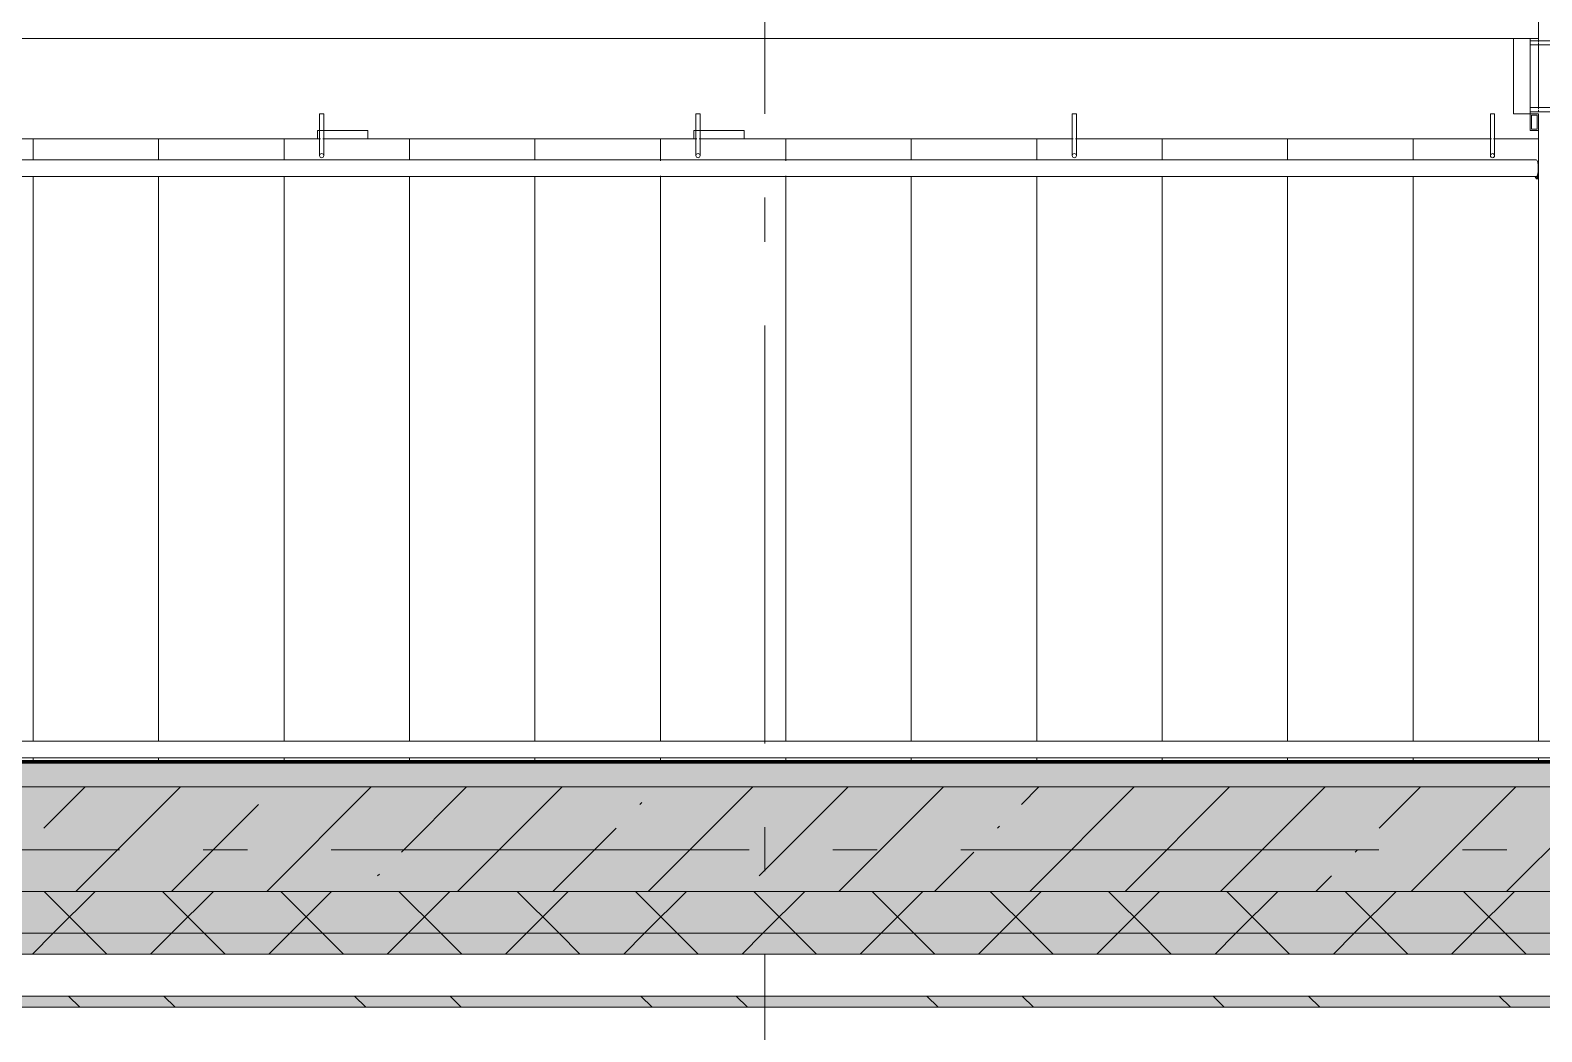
# Model space of a CAD drawing. Header units: millimetres. Extents: x -537608 to 253996, y -217170 to 186033.
# Drawn here: x -230633 to -227018, y 91086 to 93481 of the extents above; entities that cross this region are included whole.
import ezdxf

# ---------------------------------------------------------------- set-up
doc = ezdxf.new("R2010")
doc.units = ezdxf.units.MM
doc.layers.add('16) Лак 1.6м', color=160, linetype='Continuous', lineweight=90)
doc.layers.add('PDF _Геометрия', color=7, linetype='Continuous')
doc.layers.add('PDF _Сплошная заливка', color=7, linetype='Continuous', true_color=0xffffff)

msp = doc.modelspace()

# ---------------------------------------------------------------- hatches: boundary and pattern name
at = {"layer": 'PDF _Сплошная заливка', "true_color": 0x56bc34, "transparency": 33554559}
h = msp.add_hatch(color=85, dxfattribs=at)
h.paths.add_polyline_path([(-226595.9773, 91671.2676), (-225586.1947, 91671.2676), (-225586.1947, 91731.2661), (-231926.1929, 91731.2661), (-231926.1929, 91671.2676), (-228265.7155, 91671.2676)], flags=0)
h.paths.add_polyline_path([(-233126.1932, 91671.2676), (-232926.1924, 91671.2676), (-232926.1924, 91731.2661), (-233126.1932, 91731.2661)], flags=0)
at = {"layer": 'PDF _Сплошная заливка', "transparency": 33554559}
h = msp.add_hatch(color=256, dxfattribs=at)
h.paths.add_polyline_path([(-226595.9773, 91421.2666), (-225526.1941, 91421.2666), (-225526.1941, 91671.2676), (-231926.1929, 91671.2676), (-231926.1929, 91421.2666), (-228265.7155, 91421.2666)], flags=0)
h.paths.add_polyline_path([(-232926.1924, 91421.2666), (-232926.1924, 91671.2676), (-233121.1919, 91671.2676), (-233121.1919, 91421.2666)], flags=0)
h = msp.add_hatch(color=256, dxfattribs=at)
h.paths.add_polyline_path([(-214072.9389, 91321.2663), (-213276.196, 91321.2663), (-213276.196, 91421.2666), (-222460.9308, 91421.2666), (-222460.9308, 91321.2663), (-214907.808, 91321.2663)], flags=0)
h.paths.add_polyline_path([(-224160.9288, 91321.2663), (-224160.9288, 91421.2666), (-232001.1932, 91421.2666), (-232001.1932, 91321.2663), (-224926.2392, 91321.2663)], flags=0)
h.paths.add_polyline_path([(-232851.1922, 91321.2663), (-232851.1922, 91421.2666), (-234126.1928, 91421.2666), (-234126.1928, 91321.2663), (-233126.1932, 91321.2663)], flags=0)
h.paths.add_polyline_path([(-236196.9723, 91321.2663), (-235826.1928, 91321.2663), (-235826.1928, 91421.2666), (-237066.1908, 91421.2666), (-237066.1908, 91321.2663), (-236614.4085, 91321.2663)], flags=0)
h.paths.add_polyline_path([(-239953.8848, 91321.2663), (-238766.1908, 91321.2663), (-238766.1908, 91421.2666), (-240066.1915, 91421.2666), (-240066.1915, 91321.2663)], flags=0)
h.paths.add_polyline_path([(-243626.1884, 91321.2663), (-241766.1916, 91321.2663), (-241766.1916, 91421.2666), (-243626.1884, 91421.2666)], flags=0)
h.paths.add_polyline_path([(-245380.5355, 91321.2663), (-245326.1907, 91321.2663), (-245326.1907, 91421.2666), (-246626.1914, 91421.2666), (-246626.1914, 91321.2663), (-245797.9674, 91321.2663)], flags=0)
h.paths.add_polyline_path([(-249626.19, 91321.2663), (-248326.1893, 91321.2663), (-248326.1893, 91421.2666), (-249626.19, 91421.2666)], flags=0)
h.paths.add_polyline_path([(-254564.0965, 91321.2663), (-254326.1866, 91321.2663), (-254326.1866, 91421.2666), (-255626.1873, 91421.2666), (-255626.1873, 91321.2663), (-254981.5283, 91321.2663)], flags=0)
h.paths.add_polyline_path([(-251326.1879, 91321.2663), (-251326.1879, 91421.2666), (-252626.1886, 91421.2666), (-252626.1886, 91321.2663), (-251642.052, 91321.2663)], flags=0)
h.paths.add_polyline_path([(-257486.1367, 91321.2663), (-257326.1894, 91321.2663), (-257326.1894, 91421.2666), (-258626.1859, 91421.2666), (-258626.1859, 91321.2663), (-258321.009, 91321.2663)], flags=0)
h.paths.add_polyline_path([(-260825.613, 91321.2663), (-260326.1881, 91321.2663), (-260326.1881, 91421.2666), (-261626.1888, 91421.2666), (-261626.1888, 91321.2663), (-261243.0492, 91321.2663)], flags=0)
h.paths.add_polyline_path([(-264626.1874, 91321.2663), (-263326.1867, 91321.2663), (-263330.2213, 91421.2666), (-264626.1874, 91421.2666)], flags=0)
h.paths.add_polyline_path([(-266326.1853, 91321.2663), (-266326.1853, 91421.2666), (-267621.1869, 91421.2666), (-267621.1869, 91321.2663), (-266669.6977, 91321.2663)], flags=0)
h.paths.add_polyline_path([(-269591.7422, 91321.2663), (-269321.1849, 91321.2663), (-269321.1849, 91421.2666), (-270626.8047, 91421.2666), (-270626.8047, 91321.2663), (-270009.1741, 91321.2663)], flags=0)
h.paths.add_polyline_path([(-272513.7824, 91321.2663), (-272326.8026, 91321.2663), (-272326.8026, 91421.2666), (-273626.1833, 91421.2666), (-273626.1833, 91321.2663), (-273348.6546, 91321.2663)], flags=0)
h.paths.add_polyline_path([(-279192.735, 91321.2663), (-278626.181, 91321.2663), (-278626.181, 91421.2666), (-279926.186, 91421.2666), (-279926.186, 91321.2663), (-279610.1755, 91321.2663)], flags=0)
h.paths.add_polyline_path([(-276926.1831, 91321.2663), (-275326.1855, 91321.2663), (-275326.1855, 91421.2666), (-276926.1831, 91421.2666)], flags=0)
h.paths.add_polyline_path([(-281626.184, 91321.2663), (-281626.184, 91421.2666), (-282926.1804, 91421.2666), (-282926.1804, 91321.2663), (-281697.3434, 91321.2663)], flags=0)
h.paths.add_polyline_path([(-284626.1869, 91321.2663), (-284626.1869, 91421.2666), (-285926.1833, 91421.2666), (-285926.1833, 91321.2663), (-285036.824, 91321.2663)], flags=0)
h.paths.add_polyline_path([(-287626.1812, 91321.2663), (-287626.1812, 91421.2666), (-288926.1776, 91421.2666), (-288926.1776, 91321.2663), (-287958.8642, 91321.2663)], flags=0)
h.paths.add_polyline_path([(-290880.9044, 91321.2663), (-290626.1842, 91321.2663), (-290626.1842, 91421.2666), (-291926.1806, 91421.2666), (-291926.1806, 91321.2663), (-291715.7767, 91321.2663)], flags=0)
h.paths.add_polyline_path([(-304238.8097, 91321.2663), (-301741.177, 91321.2663), (-301741.177, 91421.2666), (-307200.8346, 91421.2666), (-307200.8346, 91321.2663), (-305073.682, 91321.2663)], flags=0)
h.paths.add_polyline_path([(-299626.1757, 91321.2663), (-299566.1772, 91321.2663), (-299566.1772, 91421.2666), (-300866.1822, 91421.2666), (-300866.1822, 91321.2663), (-299647.0335, 91321.2663)], flags=0)
h.paths.add_polyline_path([(-310082.8987, 91321.2663), (-308075.8379, 91321.2663), (-308075.8379, 91421.2666), (-317076.174, 91421.2666), (-317076.174, 91321.2663), (-311752.6347, 91321.2663)], flags=0)
h = msp.add_hatch(color=256, dxfattribs=at)
h.paths.add_polyline_path([(-213176.1955, 91271.2661), (-213176.1955, 91321.2663), (-222460.9308, 91321.2663), (-222460.9308, 91271.2661), (-213238.0699, 91271.2661)], flags=0)
h.paths.add_polyline_path([(-225761.1072, 91271.2661), (-224160.9288, 91271.2661), (-224160.9288, 91321.2663), (-232001.1932, 91321.2663), (-232001.1932, 91271.2661), (-226595.9773, 91271.2661)], flags=0)
h.paths.add_polyline_path([(-233274.93, 91271.2661), (-232851.1922, 91271.2661), (-232851.1922, 91321.2663), (-234126.1928, 91321.2663), (-234126.1928, 91271.2661), (-233692.3661, 91271.2661)], flags=0)
h.paths.add_polyline_path([(-237031.8425, 91271.2661), (-235826.1928, 91271.2661), (-235826.1928, 91321.2663), (-237066.1908, 91321.2663), (-237066.1908, 91271.2661)], flags=0)
h.paths.add_polyline_path([(-239119.0147, 91271.2661), (-238766.1908, 91271.2661), (-238766.1908, 91321.2663), (-240066.1915, 91321.2663), (-240066.1915, 91271.2661), (-239536.4508, 91271.2661)], flags=0)
h.paths.add_polyline_path([(-242041.0592, 91271.2661), (-241766.1916, 91271.2661), (-241766.1916, 91321.2663), (-243626.1884, 91321.2663), (-243626.1884, 91271.2661), (-242458.491, 91271.2661)], flags=0)
h.paths.add_polyline_path([(-245797.9674, 91271.2661), (-245326.1907, 91271.2661), (-245326.1907, 91321.2663), (-246626.1914, 91321.2663), (-246626.1914, 91271.2661), (-246215.4035, 91271.2661)], flags=0)
h.paths.add_polyline_path([(-248720.0118, 91271.2661), (-248326.1893, 91271.2661), (-248326.1893, 91321.2663), (-249626.19, 91321.2663), (-249626.19, 91271.2661), (-249137.4437, 91271.2661)], flags=0)
h.paths.add_polyline_path([(-252626.1886, 91271.2661), (-251326.1879, 91271.2661), (-251326.1879, 91321.2663), (-252626.1886, 91321.2663)], flags=0)
h.paths.add_polyline_path([(-257326.1894, 91271.2661), (-257326.1894, 91321.2663), (-258626.1859, 91321.2663), (-258626.1859, 91271.2661), (-257486.1367, 91271.2661)], flags=0)
h.paths.add_polyline_path([(-255626.1873, 91271.2661), (-254326.1866, 91271.2661), (-254326.1866, 91321.2663), (-255626.1873, 91321.2663)], flags=0)
h.paths.add_polyline_path([(-261243.0492, 91271.2661), (-260326.1881, 91271.2661), (-260326.1881, 91321.2663), (-261626.1888, 91321.2663), (-261626.1888, 91271.2661)], flags=0)
h.paths.add_polyline_path([(-267621.1869, 91271.2661), (-266326.1853, 91271.2661), (-266326.1853, 91321.2663), (-267621.1869, 91321.2663)], flags=0)
h.paths.add_polyline_path([(-263326.1867, 91271.2661), (-263330.2213, 91321.2663), (-264626.1874, 91321.2663), (-264626.1874, 91271.2661), (-263330.2213, 91271.2661)], flags=0)
h.paths.add_polyline_path([(-269321.1849, 91271.2661), (-269321.1849, 91321.2663), (-270626.8047, 91321.2663), (-270626.8047, 91271.2661), (-269591.7422, 91271.2661)], flags=0)
h.paths.add_polyline_path([(-272513.7824, 91271.2661), (-272326.8026, 91271.2661), (-272326.8026, 91321.2663), (-273626.1833, 91321.2663), (-273626.1833, 91271.2661), (-273348.6546, 91271.2661)], flags=0)
h.paths.add_polyline_path([(-275435.8268, 91271.2661), (-275326.1855, 91271.2661), (-275326.1855, 91321.2663), (-276926.1831, 91321.2663), (-276926.1831, 91271.2661), (-275853.2587, 91271.2661)], flags=0)
h.paths.add_polyline_path([(-279610.1755, 91271.2661), (-278626.181, 91271.2661), (-278626.181, 91321.2663), (-279926.186, 91321.2663), (-279926.186, 91271.2661)], flags=0)
h.paths.add_polyline_path([(-281626.184, 91271.2661), (-281626.184, 91321.2663), (-282926.1804, 91321.2663), (-282926.1804, 91271.2661), (-281697.3434, 91271.2661)], flags=0)
h.paths.add_polyline_path([(-285926.1833, 91271.2661), (-284626.1869, 91271.2661), (-284626.1869, 91321.2663), (-285926.1833, 91321.2663)], flags=0)
h.paths.add_polyline_path([(-290626.1842, 91271.2661), (-290626.1842, 91321.2663), (-291926.1806, 91321.2663), (-291926.1806, 91271.2661), (-290880.9044, 91271.2661)], flags=0)
h.paths.add_polyline_path([(-288376.296, 91271.2661), (-287626.1812, 91271.2661), (-287626.1812, 91321.2663), (-288926.1776, 91321.2663), (-288926.1776, 91271.2661), (-288793.7365, 91271.2661)], flags=0)
h.paths.add_polyline_path([(-300064.4654, 91271.2661), (-299566.1772, 91271.2661), (-299566.1772, 91321.2663), (-300866.1822, 91321.2663), (-300866.1822, 91271.2661), (-300481.9058, 91271.2661)], flags=0)
h.paths.add_polyline_path([(-303821.3779, 91271.2661), (-301741.177, 91271.2661), (-301741.177, 91321.2663), (-307200.8346, 91321.2663), (-307200.8346, 91271.2661), (-304238.8097, 91271.2661)], flags=0)
h.paths.add_polyline_path([(-308413.1627, 91271.2661), (-308075.8379, 91271.2661), (-308075.8379, 91321.2663), (-317126.1742, 91321.2663), (-317126.1742, 91271.2661), (-308830.5945, 91271.2661)], flags=0)
h = msp.add_hatch(color=256, dxfattribs=at)
h.paths.add_polyline_path([(-213126.1959, 91144.2677), (-213026.1966, 91144.2677), (-213026.1966, 91171.2657), (-222460.9308, 91171.2657), (-222460.9308, 91144.2677), (-213176.1955, 91144.2677)], flags=0)
h.paths.add_polyline_path([(-224926.2392, 91144.2677), (-224160.9288, 91144.2677), (-224160.9288, 91171.2657), (-232001.1932, 91171.2657), (-232001.1932, 91144.2677), (-226595.9773, 91144.2677)], flags=0)
h.paths.add_polyline_path([(-232851.1922, 91144.2677), (-232851.1922, 91171.2657), (-234126.1928, 91171.2657), (-234126.1928, 91144.2677), (-233274.93, 91144.2677)], flags=0)
h.paths.add_polyline_path([(-235826.1928, 91144.2677), (-235826.1928, 91171.2657), (-237066.1908, 91171.2657), (-237066.1908, 91144.2677), (-236614.4085, 91144.2677)], flags=0)
h.paths.add_polyline_path([(-238766.1908, 91144.2677), (-238766.1908, 91171.2657), (-240066.1915, 91171.2657), (-240066.1915, 91144.2677), (-239953.8848, 91144.2677)], flags=0)
h.paths.add_polyline_path([(-243626.1884, 91144.2677), (-241766.1916, 91144.2677), (-241766.1916, 91171.2657), (-243626.1884, 91171.2657), (-243626.1884, 91161.2415)], flags=0)
h.paths.add_polyline_path([(-245326.1907, 91144.2677), (-245326.1907, 91171.2657), (-246626.1914, 91171.2657), (-246626.1914, 91144.2677)], flags=0)
h.paths.add_polyline_path([(-249626.19, 91144.2677), (-248326.1893, 91144.2677), (-248326.1893, 91171.2657), (-249626.19, 91171.2657), (-249626.19, 91161.2415)], flags=0)
h.paths.add_polyline_path([(-254326.1866, 91144.2677), (-254326.1866, 91171.2657), (-255626.1873, 91171.2657), (-255626.1873, 91144.2677), (-254981.5283, 91144.2677)], flags=0)
h.paths.add_polyline_path([(-252626.1886, 91144.2677), (-251326.1879, 91144.2677), (-251326.1879, 91171.2657), (-252626.1886, 91171.2657), (-252626.1886, 91161.2415)], flags=0)
h.paths.add_polyline_path([(-258321.009, 91144.2677), (-257326.1894, 91144.2677), (-257326.1894, 91171.2657), (-258626.1859, 91171.2657), (-258626.1859, 91144.2677)], flags=0)
h.paths.add_polyline_path([(-260326.1881, 91144.2677), (-260326.1881, 91171.2657), (-261626.1888, 91171.2657), (-261626.1888, 91144.2677)], flags=0)
h.paths.add_polyline_path([(-263330.2213, 91144.2677), (-263326.1867, 91144.2677), (-263330.2213, 91171.2657), (-264626.1874, 91171.2657), (-264626.1874, 91144.2677)], flags=0)
h.paths.add_polyline_path([(-266669.6977, 91144.2677), (-266326.1853, 91144.2677), (-266326.1853, 91171.2657), (-267621.1869, 91171.2657), (-267621.1869, 91144.2677)], flags=0)
h.paths.add_polyline_path([(-269321.1849, 91144.2677), (-269321.1849, 91171.2657), (-270626.8047, 91171.2657), (-270626.8047, 91144.2677), (-270009.1741, 91144.2677)], flags=0)
h.paths.add_polyline_path([(-272326.8026, 91144.2677), (-272326.8026, 91171.2657), (-273626.1833, 91171.2657), (-273626.1833, 91144.2677), (-273348.6546, 91144.2677)], flags=0)
h.paths.add_polyline_path([(-275326.1855, 91144.2677), (-275326.1855, 91171.2657), (-276926.1831, 91171.2657), (-276926.1831, 91144.2677), (-276688.131, 91144.2677)], flags=0)
h.paths.add_polyline_path([(-278626.181, 91144.2677), (-278626.181, 91171.2657), (-279926.186, 91171.2657), (-279926.186, 91144.2677)], flags=0)
h.paths.add_polyline_path([(-284626.1869, 91144.2677), (-284626.1869, 91171.2657), (-285926.1833, 91171.2657), (-285926.1833, 91144.2677), (-285036.824, 91144.2677)], flags=0)
h.paths.add_polyline_path([(-281697.3434, 91144.2677), (-281626.184, 91144.2677), (-281626.184, 91171.2657), (-282926.1804, 91171.2657), (-282926.1804, 91144.2677)], flags=0)
h.paths.add_polyline_path([(-288376.296, 91144.2677), (-287626.1812, 91144.2677), (-287626.1812, 91171.2657), (-288926.1776, 91171.2657), (-288926.1776, 91144.2677)], flags=0)
h.paths.add_polyline_path([(-290626.1842, 91144.2677), (-290626.1842, 91171.2657), (-291926.1806, 91171.2657), (-291926.1806, 91144.2677), (-291715.7767, 91144.2677)], flags=0)
h.paths.add_polyline_path([(-303403.9461, 91144.2677), (-301741.177, 91144.2677), (-301741.177, 91171.2657), (-307200.8346, 91171.2657), (-307200.8346, 91144.2677), (-305073.682, 91144.2677)], flags=0)
h.paths.add_polyline_path([(-300866.1822, 91144.2677), (-299566.1772, 91144.2677), (-299566.1772, 91171.2657), (-300866.1822, 91171.2657), (-300866.1822, 91161.2415)], flags=0)
h.paths.add_polyline_path([(-310082.8987, 91144.2677), (-308075.8379, 91144.2677), (-308075.8379, 91171.2657), (-317253.1726, 91171.2657), (-317253.1726, 91144.2677), (-311752.6347, 91144.2677)], flags=0)

# ---------------------------------------------------------------- linework, layer by layer
at = {"layer": '16) Лак 1.6м'}
msp.add_lwpolyline([(-232826.1921, 99111.2657), (-233066.1926, 99111.2657), (-233066.1926, 91731.2661), (-225586.1947, 91731.2661), (-225586.1947, 93371.2655)], dxfattribs=at)
at = {"layer": 'PDF _Геометрия', "color": 253, "lineweight": 9, "true_color": 0xaaaaaa}
for p, q in [((-228876.1941, 93281.2635), (-228876.1941, 94281.263)), ((-227026.1934, 93461.2676), (-227026.1934, 93452.1606)), ((-227026.1934, 93450.3694), (-227026.1934, 93292.1618)), ((-227026.1934, 93290.3705), (-227026.1934, 93285.0872)), ((-227026.1934, 93241.2659), (-227026.1934, 93221.265)), ((-230626.1922, 93221.265), (-230913.6933, 93221.265)), ((-230326.1932, 93221.265), (-230626.1922, 93221.265)), ((-230626.1922, 93221.265), (-230626.1922, 93170.6533)), ((-230626.1922, 93170.6533), (-230626.1922, 93221.265)), ((-230026.192, 93221.265), (-230326.1932, 93221.265)), ((-230326.1932, 93221.265), (-230326.1932, 93170.5371)), ((-230326.1932, 93170.5371), (-230326.1932, 93221.265)), ((-229938.6939, 93221.265), (-230026.192, 93221.265)), ((-230026.192, 93221.265), (-230026.192, 93170.4252)), ((-230026.192, 93170.4252), (-230026.192, 93221.265)), ((-229726.1931, 93221.265), (-229933.6925, 93221.265)), ((-229426.1941, 93221.265), (-229726.1931, 93221.265)), ((-229726.1931, 93221.265), (-229726.1931, 93170.3089)), ((-229726.1931, 93170.3089), (-229726.1931, 93221.265)), ((-229126.1929, 93221.265), (-229426.1941, 93221.265)), ((-229426.1941, 93221.265), (-229426.1941, 93170.1969)), ((-229426.1941, 93170.1969), (-229426.1941, 93221.265)), ((-229038.6926, 93221.265), (-229126.1929, 93221.265)), ((-229126.1929, 93221.265), (-229126.1929, 93169.2841)), ((-229126.1929, 93169.2841), (-229126.1929, 93221.265)), ((-228826.1939, 93221.265), (-229033.6934, 93221.265)), ((-228526.1927, 93221.265), (-228826.1939, 93221.265)), ((-228826.1939, 93221.265), (-228826.1939, 93169.2841)), ((-228826.1939, 93169.2841), (-228826.1939, 93221.265)), ((-228226.1937, 93221.265), (-228526.1927, 93221.265)), ((-228526.1927, 93221.265), (-228526.1927, 93170.7653)), ((-228526.1927, 93170.7653), (-228526.1927, 93221.265)), ((-228138.6934, 93221.265), (-228226.1937, 93221.265)), ((-228226.1937, 93221.265), (-228226.1937, 93170.7653)), ((-228226.1937, 93170.7653), (-228226.1937, 93221.265)), ((-227926.1926, 93221.265), (-228133.6943, 93221.265)), ((-227626.1936, 93221.265), (-227926.1926, 93221.265)), ((-227926.1926, 93221.265), (-227926.1926, 93170.7653)), ((-227926.1926, 93170.7653), (-227926.1926, 93221.265)), ((-227326.1924, 93221.265), (-227626.1936, 93221.265)), ((-227626.1936, 93221.265), (-227626.1936, 93170.7653)), ((-227626.1936, 93170.7653), (-227626.1936, 93221.265)), ((-227138.6939, 93221.265), (-227326.1924, 93221.265)), ((-227326.1924, 93221.265), (-227326.1924, 93170.7653)), ((-227326.1924, 93170.7653), (-227326.1924, 93221.265)), ((-227026.1934, 93221.265), (-227133.6926, 93221.265)), ((-227026.1934, 93221.265), (-227026.1934, 91781.2664)), ((-227026.1934, 91781.2664), (-227026.1934, 93221.265)), ((-230626.1922, 93131.8787), (-230626.1922, 91781.2664)), ((-230626.1922, 91781.2664), (-230626.1922, 93131.8787)), ((-230326.1932, 93131.9949), (-230326.1932, 91781.2664)), ((-230326.1932, 91781.2664), (-230326.1932, 93131.9949)), ((-230026.192, 93132.1069), (-230026.192, 91781.2664)), ((-230026.192, 91781.2664), (-230026.192, 93132.1069)), ((-229726.1931, 93132.2232), (-229726.1931, 91781.2664)), ((-229726.1931, 91781.2664), (-229726.1931, 93132.2232)), ((-229426.1941, 93132.3351), (-229426.1941, 91781.2664)), ((-229426.1941, 91781.2664), (-229426.1941, 93132.3351)), ((-229126.1929, 93133.2479), (-229126.1929, 91781.2664)), ((-229126.1929, 91781.2664), (-229126.1929, 93133.2479)), ((-228826.1939, 93133.2479), (-228826.1939, 91781.2664)), ((-228826.1939, 91781.2664), (-228826.1939, 93133.2479)), ((-228526.1927, 93131.7667), (-228526.1927, 91781.2664)), ((-228526.1927, 91781.2664), (-228526.1927, 93131.7667)), ((-228226.1937, 93131.7667), (-228226.1937, 91781.2664)), ((-228226.1937, 91781.2664), (-228226.1937, 93131.7667)), ((-227926.1926, 93131.7667), (-227926.1926, 91781.2664)), ((-227926.1926, 91781.2664), (-227926.1926, 93131.7667)), ((-227626.1936, 93131.7667), (-227626.1936, 91781.2664)), ((-227626.1936, 91781.2664), (-227626.1936, 93131.7667)), ((-227326.1924, 93131.7667), (-227326.1924, 91781.2664)), ((-227326.1924, 91781.2664), (-227326.1924, 93131.7667)), ((-228876.1941, 92975.4279), (-228876.1941, 93081.2628)), ((-228876.1941, 91775.4275), (-228876.1941, 92775.4271)), ((-230626.1922, 91741.2645), (-230626.1922, 91731.2661)), ((-230626.1922, 91731.2661), (-230626.1922, 91741.2645)), ((-230326.1932, 91741.2645), (-230326.1932, 91731.2661)), ((-230326.1932, 91731.2661), (-230326.1932, 91741.2645)), ((-230026.192, 91741.2645), (-230026.192, 91731.2661)), ((-230026.192, 91731.2661), (-230026.192, 91741.2645)), ((-229726.1931, 91741.2645), (-229726.1931, 91731.2661)), ((-229726.1931, 91731.2661), (-229726.1931, 91741.2645)), ((-229426.1941, 91741.2645), (-229426.1941, 91731.2661)), ((-229426.1941, 91731.2661), (-229426.1941, 91741.2645)), ((-229126.1929, 91741.2645), (-229126.1929, 91731.2661)), ((-229126.1929, 91731.2661), (-229126.1929, 91741.2645)), ((-228826.1939, 91741.2645), (-228826.1939, 91731.2661)), ((-228826.1939, 91731.2661), (-228826.1939, 91741.2645)), ((-228526.1927, 91741.2645), (-228526.1927, 91731.2661)), ((-228526.1927, 91731.2661), (-228526.1927, 91741.2645)), ((-228226.1937, 91741.2645), (-228226.1937, 91731.2661)), ((-228226.1937, 91731.2661), (-228226.1937, 91741.2645)), ((-227926.1926, 91741.2645), (-227926.1926, 91731.2661)), ((-227926.1926, 91731.2661), (-227926.1926, 91741.2645)), ((-227626.1936, 91741.2645), (-227626.1936, 91731.2661)), ((-227626.1936, 91731.2661), (-227626.1936, 91741.2645)), ((-227326.1924, 91741.2645), (-227326.1924, 91731.2661)), ((-227326.1924, 91731.2661), (-227326.1924, 91741.2645)), ((-227026.1934, 91741.2645), (-227026.1934, 91731.2661)), ((-227026.1934, 91731.2661), (-227026.1934, 91741.2645)), ((-228876.1941, 91469.5962), (-228876.1941, 91575.4268)), ((-230419.6228, 91521.2671), (-231419.6223, 91521.2671)), ((-230113.7893, 91521.2671), (-230219.622, 91521.2671)), ((-228913.789, 91521.2671), (-229913.7907, 91521.2671)), ((-228607.9576, 91521.2671), (-228713.7903, 91521.2671)), ((-227407.9573, 91521.2671), (-228407.9569, 91521.2671)), ((-227102.1238, 91521.2671), (-227207.9565, 91521.2671)), ((-228876.1941, 90269.5958), (-228876.1941, 91269.5954))]:
    msp.add_line(p, q, dxfattribs=at)
at = {"layer": 'PDF _Геометрия', "lineweight": 9}
for p, q in [((-227026.1934, 93501.2652), (-227026.1934, 93461.2676)), ((-227026.1934, 93461.2676), (-230926.1934, 93461.2676)), ((-227086.1941, 93461.2676), (-227086.1941, 93281.2678)), ((-227046.1944, 93461.2676), (-227046.1944, 93281.2678)), ((-226981.1946, 93456.2641), (-227046.1944, 93456.2641)), ((-227046.1944, 93446.2659), (-226981.1946, 93446.2659)), ((-229941.1934, 93206.2675), (-229941.1934, 93281.2678)), ((-229941.1934, 93281.2678), (-229941.1934, 93206.2675)), ((-229941.0234, 93281.2678), (-229941.1934, 93281.2678)), ((-229941.1934, 93281.2678), (-229941.0234, 93281.2678)), ((-229941.0234, 93281.2678), (-229941.1934, 93281.2678)), ((-229941.1934, 93281.2678), (-229941.0234, 93281.2678)), ((-229940.5238, 93281.2678), (-229941.0234, 93281.2678)), ((-229941.0234, 93281.2678), (-229940.5238, 93281.2678)), ((-229940.5238, 93281.2678), (-229941.0234, 93281.2678)), ((-229941.0234, 93281.2678), (-229940.5238, 93281.2678)), ((-229939.7294, 93281.2678), (-229940.5238, 93281.2678)), ((-229940.5238, 93281.2678), (-229939.7294, 93281.2678)), ((-229939.7294, 93281.2678), (-229940.5238, 93281.2678)), ((-229940.5238, 93281.2678), (-229939.7294, 93281.2678)), ((-229939.7294, 93281.2678), (-229938.6939, 93281.2678)), ((-229938.6939, 93281.2678), (-229937.486, 93281.2678)), ((-229937.486, 93281.2678), (-229936.1921, 93281.2678)), ((-229936.1921, 93281.2678), (-229934.8982, 93281.2678)), ((-229934.8982, 93281.2678), (-229933.6925, 93281.2678)), ((-229933.6925, 93281.2678), (-229932.657, 93281.2678)), ((-229932.657, 93281.2678), (-229931.8625, 93281.2678)), ((-229931.8625, 93281.2678), (-229932.657, 93281.2678)), ((-229932.657, 93281.2678), (-229931.8625, 93281.2678)), ((-229931.8625, 93281.2678), (-229932.657, 93281.2678)), ((-229931.8625, 93281.2678), (-229931.363, 93281.2678)), ((-229931.363, 93281.2678), (-229931.8625, 93281.2678)), ((-229931.8625, 93281.2678), (-229931.363, 93281.2678)), ((-229931.363, 93281.2678), (-229931.8625, 93281.2678)), ((-229931.363, 93281.2678), (-229931.193, 93281.2678)), ((-229931.193, 93281.2678), (-229931.363, 93281.2678)), ((-229931.363, 93281.2678), (-229931.193, 93281.2678)), ((-229931.193, 93281.2678), (-229931.363, 93281.2678)), ((-229931.193, 93206.2675), (-229931.193, 93281.2678)), ((-229931.193, 93281.2678), (-229931.193, 93206.2675)), ((-229041.1922, 93206.2675), (-229041.1922, 93281.2678)), ((-229041.1922, 93281.2678), (-229041.1922, 93206.2675)), ((-229041.0221, 93281.2678), (-229041.1922, 93281.2678)), ((-229041.1922, 93281.2678), (-229041.0221, 93281.2678)), ((-229041.0221, 93281.2678), (-229041.1922, 93281.2678)), ((-229041.1922, 93281.2678), (-229041.0221, 93281.2678)), ((-229040.5226, 93281.2678), (-229041.0221, 93281.2678)), ((-229041.0221, 93281.2678), (-229040.5226, 93281.2678)), ((-229040.5226, 93281.2678), (-229041.0221, 93281.2678)), ((-229041.0221, 93281.2678), (-229040.5226, 93281.2678)), ((-229039.7281, 93281.2678), (-229040.5226, 93281.2678)), ((-229040.5226, 93281.2678), (-229039.7281, 93281.2678)), ((-229039.7281, 93281.2678), (-229040.5226, 93281.2678)), ((-229040.5226, 93281.2678), (-229039.7281, 93281.2678)), ((-229039.7281, 93281.2678), (-229038.6926, 93281.2678)), ((-229038.6926, 93281.2678), (-229037.4869, 93281.2678)), ((-229037.4869, 93281.2678), (-229036.193, 93281.2678)), ((-229036.193, 93281.2678), (-229034.8991, 93281.2678)), ((-229034.8991, 93281.2678), (-229033.6934, 93281.2678)), ((-229033.6934, 93281.2678), (-229032.6578, 93281.2678)), ((-229032.6578, 93281.2678), (-229031.8634, 93281.2678)), ((-229031.8634, 93281.2678), (-229032.6578, 93281.2678)), ((-229032.6578, 93281.2678), (-229031.8634, 93281.2678)), ((-229031.8634, 93281.2678), (-229032.6578, 93281.2678)), ((-229031.8634, 93281.2678), (-229031.3639, 93281.2678)), ((-229031.3639, 93281.2678), (-229031.8634, 93281.2678)), ((-229031.8634, 93281.2678), (-229031.3639, 93281.2678)), ((-229031.3639, 93281.2678), (-229031.8634, 93281.2678)), ((-229031.3639, 93281.2678), (-229031.1938, 93281.2678)), ((-229031.1938, 93281.2678), (-229031.3639, 93281.2678)), ((-229031.3639, 93281.2678), (-229031.1938, 93281.2678)), ((-229031.1938, 93281.2678), (-229031.3639, 93281.2678)), ((-229031.1938, 93206.2675), (-229031.1938, 93281.2678)), ((-229031.1938, 93281.2678), (-229031.1938, 93206.2675)), ((-228141.193, 93206.2675), (-228141.193, 93281.2678)), ((-228141.193, 93281.2678), (-228141.193, 93206.2675)), ((-228141.0229, 93281.2678), (-228141.193, 93281.2678)), ((-228141.193, 93281.2678), (-228141.0229, 93281.2678)), ((-228141.0229, 93281.2678), (-228141.193, 93281.2678)), ((-228141.193, 93281.2678), (-228141.0229, 93281.2678)), ((-228140.5234, 93281.2678), (-228141.0229, 93281.2678)), ((-228141.0229, 93281.2678), (-228140.5234, 93281.2678)), ((-228140.5234, 93281.2678), (-228141.0229, 93281.2678)), ((-228141.0229, 93281.2678), (-228140.5234, 93281.2678)), ((-228139.729, 93281.2678), (-228140.5234, 93281.2678)), ((-228140.5234, 93281.2678), (-228139.729, 93281.2678)), ((-228139.729, 93281.2678), (-228140.5234, 93281.2678)), ((-228140.5234, 93281.2678), (-228139.729, 93281.2678)), ((-228139.729, 93281.2678), (-228138.6934, 93281.2678)), ((-228138.6934, 93281.2678), (-228137.4878, 93281.2678)), ((-228137.4878, 93281.2678), (-228136.1938, 93281.2678)), ((-228136.1938, 93281.2678), (-228134.8999, 93281.2678)), ((-228134.8999, 93281.2678), (-228133.6943, 93281.2678)), ((-228133.6943, 93281.2678), (-228132.6587, 93281.2678)), ((-228132.6587, 93281.2678), (-228131.8621, 93281.2678)), ((-228131.8621, 93281.2678), (-228132.6587, 93281.2678)), ((-228132.6587, 93281.2678), (-228131.8621, 93281.2678)), ((-228131.8621, 93281.2678), (-228132.6587, 93281.2678)), ((-228131.8621, 93281.2678), (-228131.3626, 93281.2678)), ((-228131.3626, 93281.2678), (-228131.8621, 93281.2678)), ((-228131.8621, 93281.2678), (-228131.3626, 93281.2678)), ((-228131.3626, 93281.2678), (-228131.8621, 93281.2678)), ((-228131.3626, 93281.2678), (-228131.1925, 93281.2678)), ((-228131.1925, 93281.2678), (-228131.3626, 93281.2678)), ((-228131.3626, 93281.2678), (-228131.1925, 93281.2678)), ((-228131.1925, 93281.2678), (-228131.3626, 93281.2678)), ((-228131.1925, 93206.2675), (-228131.1925, 93281.2678)), ((-228131.1925, 93281.2678), (-228131.1925, 93206.2675)), ((-227141.1934, 93281.2678), (-227141.1934, 93206.2675)), ((-227141.0234, 93281.2678), (-227141.1934, 93281.2678)), ((-227141.1934, 93281.2678), (-227141.0234, 93281.2678)), ((-227140.5239, 93281.2678), (-227141.0234, 93281.2678)), ((-227141.0234, 93281.2678), (-227140.5239, 93281.2678)), ((-227139.7294, 93281.2678), (-227140.5239, 93281.2678)), ((-227140.5239, 93281.2678), (-227139.7294, 93281.2678)), ((-227139.7294, 93281.2678), (-227138.6939, 93281.2678)), ((-227138.6939, 93281.2678), (-227137.4882, 93281.2678)), ((-227137.4882, 93281.2678), (-227136.1943, 93281.2678)), ((-227136.1943, 93281.2678), (-227134.9004, 93281.2678)), ((-227134.9004, 93281.2678), (-227133.6926, 93281.2678)), ((-227133.6926, 93281.2678), (-227132.657, 93281.2678)), ((-227132.657, 93281.2678), (-227131.8626, 93281.2678)), ((-227131.8626, 93281.2678), (-227132.657, 93281.2678)), ((-227131.8626, 93281.2678), (-227131.3631, 93281.2678)), ((-227131.3631, 93281.2678), (-227131.8626, 93281.2678)), ((-227131.3631, 93281.2678), (-227131.193, 93281.2678)), ((-227131.193, 93281.2678), (-227131.3631, 93281.2678)), ((-227131.193, 93206.2675), (-227131.193, 93281.2678)), ((-227086.1941, 93281.2678), (-227046.1944, 93281.2678)), ((-226981.1946, 93296.2653), (-227046.1944, 93296.2653)), ((-227046.1944, 93286.2669), (-226981.1946, 93286.2669)), ((-227046.1944, 93281.2678), (-227026.1934, 93281.2678)), ((-227043.1931, 93278.2666), (-227029.1925, 93278.2666)), ((-229826.1934, 93241.2659), (-229946.1926, 93241.2659)), ((-229946.1926, 93241.2659), (-229946.1926, 93221.265)), ((-229826.1934, 93221.265), (-229826.1934, 93241.2659)), ((-228926.1921, 93241.2659), (-229046.1934, 93241.2659)), ((-229046.1934, 93241.2659), (-229046.1934, 93221.265)), ((-228926.1921, 93221.265), (-228926.1921, 93241.2659)), ((-227026.1934, 93241.2659), (-227046.1944, 93241.2659)), ((-227029.1925, 93244.2671), (-227043.1931, 93244.2671)), ((-229941.1934, 93206.2675), (-229941.1934, 93202.7323)), ((-229941.1934, 93202.7323), (-229941.1934, 93206.2675)), ((-229941.1934, 93202.7323), (-229941.1934, 93187.3818)), ((-229941.1934, 93187.3818), (-229941.1934, 93202.7323)), ((-229931.193, 93189.8835), (-229931.193, 93206.2675)), ((-229931.193, 93206.2675), (-229931.193, 93189.8835)), ((-229041.1922, 93206.2675), (-229041.1922, 93202.7323)), ((-229041.1922, 93202.7323), (-229041.1922, 93206.2675)), ((-229041.1922, 93202.7323), (-229041.1922, 93187.3818)), ((-229041.1922, 93187.3818), (-229041.1922, 93202.7323)), ((-229031.1938, 93189.8835), (-229031.1938, 93206.2675)), ((-229031.1938, 93206.2675), (-229031.1938, 93189.8835)), ((-228141.193, 93206.2675), (-228141.193, 93202.7323)), ((-228141.193, 93202.7323), (-228141.193, 93206.2675)), ((-228141.193, 93202.7323), (-228141.193, 93187.3818)), ((-228141.193, 93187.3818), (-228141.193, 93202.7323)), ((-228131.1925, 93189.8835), (-228131.1925, 93206.2675)), ((-228131.1925, 93206.2675), (-228131.1925, 93189.8835)), ((-227141.1934, 93206.2675), (-227141.1934, 93202.7323)), ((-227141.1934, 93202.7323), (-227141.1934, 93187.3818)), ((-227131.193, 93189.8835), (-227131.193, 93206.2675)), ((-227031.4725, 93171.2648), (-230920.9143, 93171.2648)), ((-229941.1934, 93187.3818), (-229941.1934, 93181.2674)), ((-229941.1934, 93181.2674), (-229941.1934, 93187.3818)), ((-229931.193, 93181.5171), (-229931.193, 93189.8835)), ((-229931.193, 93189.8835), (-229931.193, 93181.5171)), ((-229931.193, 93181.2674), (-229931.193, 93181.5171)), ((-229931.193, 93181.5171), (-229931.193, 93181.2674)), ((-229041.1922, 93187.3818), (-229041.1922, 93181.2674)), ((-229041.1922, 93181.2674), (-229041.1922, 93187.3818)), ((-229031.1938, 93181.5171), (-229031.1938, 93189.8835)), ((-229031.1938, 93189.8835), (-229031.1938, 93181.5171)), ((-229031.1938, 93181.2674), (-229031.1938, 93181.5171)), ((-229031.1938, 93181.5171), (-229031.1938, 93181.2674)), ((-228141.193, 93187.3818), (-228141.193, 93181.2674)), ((-228141.193, 93181.2674), (-228141.193, 93187.3818)), ((-228131.1925, 93181.5171), (-228131.1925, 93189.8835)), ((-228131.1925, 93189.8835), (-228131.1925, 93181.5171)), ((-228131.1925, 93181.2674), (-228131.1925, 93181.5171)), ((-228131.1925, 93181.5171), (-228131.1925, 93181.2674)), ((-227141.1934, 93187.3818), (-227141.1934, 93181.2674)), ((-227131.193, 93181.5171), (-227131.193, 93189.8835)), ((-227131.193, 93181.2674), (-227131.193, 93181.5171)), ((-227030.4218, 93170.7653), (-227031.4725, 93171.2648)), ((-227029.4229, 93169.2841), (-227030.4218, 93170.7653)), ((-227028.5294, 93166.9029), (-227029.4229, 93169.2841)), ((-227027.7802, 93163.7381), (-227028.5294, 93166.9029)), ((-227027.2182, 93159.9446), (-227027.7802, 93163.7381)), ((-227026.8695, 93155.7161), (-227027.2182, 93159.9446)), ((-227026.7511, 93151.2681), (-227026.8695, 93155.7161)), ((-227026.1999, 93165.5423), (-227026.1999, 93166.2226)), ((-227026.1999, 93166.2226), (-227026.1999, 93165.7188)), ((-227026.1999, 93165.7188), (-227026.1999, 93164.2419)), ((-227026.1999, 93163.5443), (-227026.1999, 93165.5423)), ((-227026.1999, 93164.0912), (-227026.1999, 93164.7198)), ((-227026.1999, 93164.7198), (-227026.1999, 93164.0912)), ((-227026.1999, 93164.2419), (-227026.1999, 93161.8564)), ((-227026.1999, 93162.2439), (-227026.1999, 93164.0912)), ((-227026.1999, 93164.0912), (-227026.1999, 93162.2439)), ((-227026.1999, 93160.3622), (-227026.1999, 93163.5443)), ((-227026.1999, 93159.303), (-227026.1999, 93162.2439)), ((-227026.1999, 93162.2439), (-227026.1999, 93159.303)), ((-227026.1999, 93161.8564), (-227026.1999, 93158.6916)), ((-227026.1999, 93156.22), (-227026.1999, 93160.3622)), ((-227026.1999, 93155.4707), (-227026.1999, 93159.303)), ((-227026.1999, 93159.303), (-227026.1999, 93155.4707)), ((-227026.1999, 93158.6916), (-227026.1999, 93154.9024)), ((-227026.1999, 93151.3973), (-227026.1999, 93156.22)), ((-227026.1999, 93151.0098), (-227026.1999, 93155.4707)), ((-227026.1999, 93155.4707), (-227026.1999, 93151.0098)), ((-230920.9143, 93131.2672), (-227031.4725, 93131.2672)), ((-227033.8644, 93130.5869), (-227032.9709, 93128.2014)), ((-227032.4693, 93128.9248), (-227033.4015, 93130.996)), ((-227032.9709, 93128.2014), (-227031.972, 93126.7245)), ((-227031.4488, 93127.8569), (-227032.4693, 93128.9248)), ((-227031.972, 93126.7245), (-227030.9213, 93126.2207)), ((-227031.4725, 93131.2672), (-227030.4218, 93131.7667)), ((-227030.9213, 93127.7235), (-227031.4488, 93127.8569)), ((-227030.396, 93127.8569), (-227030.9213, 93127.7235)), ((-227030.9213, 93126.2207), (-227029.8706, 93126.7245)), ((-227030.9213, 93126.2207), (-227026.1999, 93126.2207)), ((-227030.4218, 93131.7667), (-227029.4229, 93133.2479)), ((-227029.3733, 93128.9248), (-227030.396, 93127.8569)), ((-227029.8706, 93126.7245), (-227028.8739, 93128.2014)), ((-227029.4229, 93133.2479), (-227028.5294, 93135.6291)), ((-227028.4411, 93130.996), (-227029.3733, 93128.9248)), ((-227028.8739, 93128.2014), (-227027.9783, 93130.5869)), ((-227028.5294, 93135.6291), (-227027.7802, 93138.7982)), ((-227027.6531, 93133.9541), (-227028.4411, 93130.996)), ((-227027.9783, 93130.5869), (-227027.2312, 93133.7517)), ((-227027.7802, 93138.7982), (-227027.2182, 93142.5874)), ((-227027.0546, 93137.6228), (-227027.6531, 93133.9541)), ((-227027.2312, 93133.7517), (-227026.667, 93137.5452)), ((-227027.2182, 93142.5874), (-227026.8695, 93146.8159)), ((-227026.6821, 93141.7952), (-227027.0546, 93137.6228)), ((-227026.8695, 93146.8159), (-227026.7511, 93151.2681)), ((-227026.6821, 93150.6481), (-227026.5551, 93146.2216)), ((-227026.5551, 93146.2216), (-227026.6821, 93141.7952)), ((-227026.3183, 93150.6739), (-227026.667, 93154.8981)), ((-227026.667, 93137.5452), (-227026.3183, 93141.7694)), ((-227026.1999, 93146.2216), (-227026.3183, 93150.6739)), ((-227026.3183, 93141.7694), (-227026.1999, 93146.2216)), ((-227026.1999, 93154.9024), (-227026.1999, 93150.6782)), ((-227026.1999, 93146.2216), (-227026.1999, 93151.3973)), ((-227026.1999, 93146.2216), (-227026.1999, 93151.0098)), ((-227026.1999, 93151.0098), (-227026.1999, 93146.2216)), ((-227026.1999, 93150.6782), (-227026.1999, 93146.2216)), ((-227026.1999, 93146.2216), (-227026.1999, 93141.4335)), ((-227026.1999, 93141.4335), (-227026.1999, 93146.2216)), ((-227026.1999, 93146.2216), (-227026.1999, 93141.046)), ((-227026.1999, 93141.7694), (-227026.1999, 93146.2216)), ((-227026.1999, 93137.5409), (-227026.1999, 93141.7694)), ((-227026.1999, 93141.4335), (-227026.1999, 93136.9725)), ((-227026.1999, 93136.9725), (-227026.1999, 93141.4335)), ((-227026.1999, 93141.046), (-227026.1999, 93136.2233)), ((-227026.1999, 93133.7517), (-227026.1999, 93137.5409)), ((-227026.1999, 93136.9725), (-227026.1999, 93133.1403)), ((-227026.1999, 93133.1403), (-227026.1999, 93136.9725)), ((-227026.1999, 93136.2233), (-227026.1999, 93132.0811)), ((-227026.1999, 93130.5869), (-227026.1999, 93133.7517)), ((-227026.1999, 93133.1403), (-227026.1999, 93130.1993)), ((-227026.1999, 93130.1993), (-227026.1999, 93133.1403)), ((-227026.1999, 93132.0811), (-227026.1999, 93128.9033)), ((-227026.1999, 93128.2014), (-227026.1999, 93130.5869)), ((-227026.1999, 93130.1993), (-227026.1999, 93128.3521)), ((-227026.1999, 93128.3521), (-227026.1999, 93130.1993)), ((-227026.1999, 93128.9033), (-227026.1999, 93126.9053)), ((-227026.1999, 93128.3521), (-227026.1999, 93127.7235)), ((-227026.1999, 93127.7235), (-227026.1999, 93128.3521)), ((-227026.1999, 93126.7245), (-227026.1999, 93128.2014)), ((-227026.1999, 93126.9053), (-227026.1999, 93126.2207)), ((-227026.1999, 93126.2207), (-227026.1999, 93126.7245)), ((-226346.1938, 91781.2664), (-231266.1921, 91781.2664)), ((-225586.1947, 91731.2661), (-231926.1929, 91731.2661)), ((-231266.1921, 91741.2645), (-226346.1938, 91741.2645)), ((-225586.1947, 91671.2676), (-231926.1929, 91671.2676)), ((-231926.1929, 91671.2676), (-225586.1947, 91671.2676)), ((-230600.8196, 91572.46), (-230502.0142, 91671.2676)), ((-230523.9161, 91421.2666), (-230273.9152, 91671.2676)), ((-230067.7182, 91421.2666), (-229817.7194, 91671.2676)), ((-229745.4512, 91515.4368), (-229589.6204, 91671.2676)), ((-229611.5224, 91421.2666), (-229361.5215, 91671.2676)), ((-229155.3245, 91421.2666), (-228905.3257, 91671.2676)), ((-228890.0806, 91458.4138), (-228677.2267, 91671.2676)), ((-228699.1287, 91421.2666), (-228449.1277, 91671.2676)), ((-228262.8112, 91629.4874), (-228221.0288, 91671.2676)), ((-228242.9308, 91421.2666), (-227992.932, 91671.2676)), ((-228014.8318, 91421.2666), (-227764.833, 91671.2676)), ((-227786.7351, 91421.2666), (-227536.734, 91671.2676)), ((-227407.4406, 91572.46), (-227308.6351, 91671.2676)), ((-227330.5371, 91421.2666), (-227080.5383, 91671.2676)), ((-230295.8172, 91421.2666), (-230087.5986, 91629.4874)), ((-229175.2049, 91629.4874), (-229170.4619, 91634.2282)), ((-227102.4381, 91421.2666), (-226894.2195, 91629.4874)), ((-229383.4234, 91421.2666), (-229232.228, 91572.46)), ((-228319.8343, 91572.46), (-228315.0935, 91577.2008)), ((-228471.0298, 91421.2666), (-228376.8596, 91515.4368)), ((-227464.4659, 91515.4368), (-227459.7251, 91520.1777)), ((-229802.4744, 91458.4138), (-229797.7335, 91463.1545)), ((-227558.6361, 91421.2666), (-227521.4912, 91458.4138)), ((-225526.1941, 91421.2666), (-232001.1932, 91421.2666)), ((-231926.1929, 91421.2666), (-225526.1941, 91421.2666)), ((-230500.0055, 91321.2663), (-230600.0058, 91421.2666)), ((-230578.1232, 91321.2663), (-230478.1228, 91421.2666)), ((-230217.1634, 91321.2663), (-230317.1637, 91421.2666)), ((-230295.2811, 91321.2663), (-230195.2807, 91421.2666)), ((-229934.3212, 91321.2663), (-230034.3194, 91421.2666)), ((-230012.439, 91321.2663), (-229912.4386, 91421.2666)), ((-229651.4769, 91321.2663), (-229751.4773, 91421.2666)), ((-229729.5947, 91321.2663), (-229629.5965, 91421.2666)), ((-229368.6348, 91321.2663), (-229468.6352, 91421.2666)), ((-229446.7526, 91321.2663), (-229346.7522, 91421.2666)), ((-229085.7927, 91321.2663), (-229185.7931, 91421.2666)), ((-229163.9105, 91321.2663), (-229063.9101, 91421.2666)), ((-228802.9484, 91321.2663), (-228902.9489, 91421.2666)), ((-228881.0683, 91321.2663), (-228781.068, 91421.2666)), ((-228520.1064, 91321.2663), (-228620.1067, 91421.2666)), ((-228598.2241, 91321.2663), (-228498.2259, 91421.2666)), ((-228237.2642, 91321.2663), (-228337.2646, 91421.2666)), ((-228315.382, 91321.2663), (-228215.3816, 91421.2666)), ((-227954.4221, 91321.2663), (-228054.4225, 91421.2666)), ((-228032.5399, 91321.2663), (-227932.5395, 91421.2666)), ((-227671.5778, 91321.2663), (-227771.5782, 91421.2666)), ((-227749.6978, 91321.2663), (-227649.6974, 91421.2666)), ((-227388.7357, 91321.2663), (-227488.7361, 91421.2666)), ((-227466.8535, 91321.2663), (-227366.8553, 91421.2666)), ((-227105.8936, 91321.2663), (-227205.894, 91421.2666)), ((-227184.0113, 91321.2663), (-227084.011, 91421.2666)), ((-232001.1932, 91321.2663), (-224160.9288, 91321.2663)), ((-230628.1234, 91271.2661), (-230578.1232, 91321.2663)), ((-230450.0053, 91271.2661), (-230500.0055, 91321.2663)), ((-230345.2813, 91271.2661), (-230295.2811, 91321.2663)), ((-230167.1631, 91271.2661), (-230217.1634, 91321.2663)), ((-230062.4392, 91271.2661), (-230012.439, 91321.2663)), ((-229884.321, 91271.2661), (-229934.3212, 91321.2663)), ((-229779.5949, 91271.2661), (-229729.5947, 91321.2663)), ((-229601.4767, 91271.2661), (-229651.4769, 91321.2663)), ((-229496.7528, 91271.2661), (-229446.7526, 91321.2663)), ((-229318.6346, 91271.2661), (-229368.6348, 91321.2663)), ((-229213.9107, 91271.2661), (-229163.9105, 91321.2663)), ((-229035.7926, 91271.2661), (-229085.7927, 91321.2663)), ((-228931.0686, 91271.2661), (-228881.0683, 91321.2663)), ((-228752.9504, 91271.2661), (-228802.9484, 91321.2663)), ((-228648.2243, 91271.2661), (-228598.2241, 91321.2663)), ((-228470.1062, 91271.2661), (-228520.1064, 91321.2663)), ((-228365.3821, 91271.2661), (-228315.382, 91321.2663)), ((-228187.264, 91271.2661), (-228237.2642, 91321.2663)), ((-228082.5401, 91271.2661), (-228032.5399, 91321.2663)), ((-227904.4219, 91271.2661), (-227954.4221, 91321.2663)), ((-227799.698, 91271.2661), (-227749.6978, 91321.2663)), ((-227621.5798, 91271.2661), (-227671.5778, 91321.2663)), ((-227516.8537, 91271.2661), (-227466.8535, 91321.2663)), ((-227338.7355, 91271.2661), (-227388.7357, 91321.2663)), ((-227234.0116, 91271.2661), (-227184.0113, 91321.2663)), ((-227055.8934, 91271.2661), (-227105.8936, 91321.2663)), ((-232001.1932, 91271.2661), (-224160.9288, 91271.2661)), ((-232001.1932, 91171.2657), (-224160.9288, 91171.2657)), ((-232001.1932, 91144.2677), (-224160.9288, 91144.2677))]:
    msp.add_line(p, q, dxfattribs=at)
at = {"layer": 'PDF _Геометрия', "lineweight": 20}
for p, q in [((-227046.1944, 93241.2659), (-227046.1944, 93281.2678)), ((-227046.1944, 93281.2678), (-227026.1934, 93281.2678)), ((-227029.1925, 93278.2666), (-227043.1931, 93278.2666)), ((-227043.1931, 93278.2666), (-227043.1931, 93244.2671)), ((-227029.1925, 93244.2671), (-227029.1925, 93278.2666)), ((-227026.1934, 93281.2678), (-227026.1934, 93241.2659)), ((-227026.1934, 93241.2659), (-227046.1944, 93241.2659)), ((-227043.1931, 93244.2671), (-227029.1925, 93244.2671))]:
    msp.add_line(p, q, dxfattribs=at)
at = {"layer": 'PDF _Геометрия', "color": 8, "lineweight": 9, "true_color": 0x787878}
for p, q in [((-230514.7726, 91144.2677), (-230541.7727, 91171.2657)), ((-230286.6736, 91144.2677), (-230313.6738, 91171.2657)), ((-229830.4778, 91144.2677), (-229857.478, 91171.2657)), ((-229602.3788, 91144.2677), (-229629.379, 91171.2657)), ((-229146.1831, 91144.2677), (-229173.1811, 91171.2657)), ((-228918.0841, 91144.2677), (-228945.0843, 91171.2657)), ((-228461.8861, 91144.2677), (-228488.8863, 91171.2657)), ((-228233.7872, 91144.2677), (-228260.7874, 91171.2657)), ((-227777.5914, 91144.2677), (-227804.5916, 91171.2657)), ((-227549.4925, 91144.2677), (-227576.4926, 91171.2657)), ((-227093.2967, 91144.2677), (-227120.2968, 91171.2657))]:
    msp.add_line(p, q, dxfattribs=at)
at = {"layer": 'PDF _Геометрия', "lineweight": 9}
for centre, radius in [((-229936.1938, 93181.2662), 5.0004), ((-229936.1938, 93181.2662), 5.0004), ((-229036.1944, 93181.2667), 4.9999), ((-229036.1944, 93181.2667), 4.9999), ((-228136.1934, 93181.2662), 5.0004), ((-228136.1934, 93181.2662), 5.0004), ((-227136.1939, 93181.2662), 5.0004)]:
    msp.add_circle(centre, radius, dxfattribs=at)

doc.saveas('drawing.dxf')
